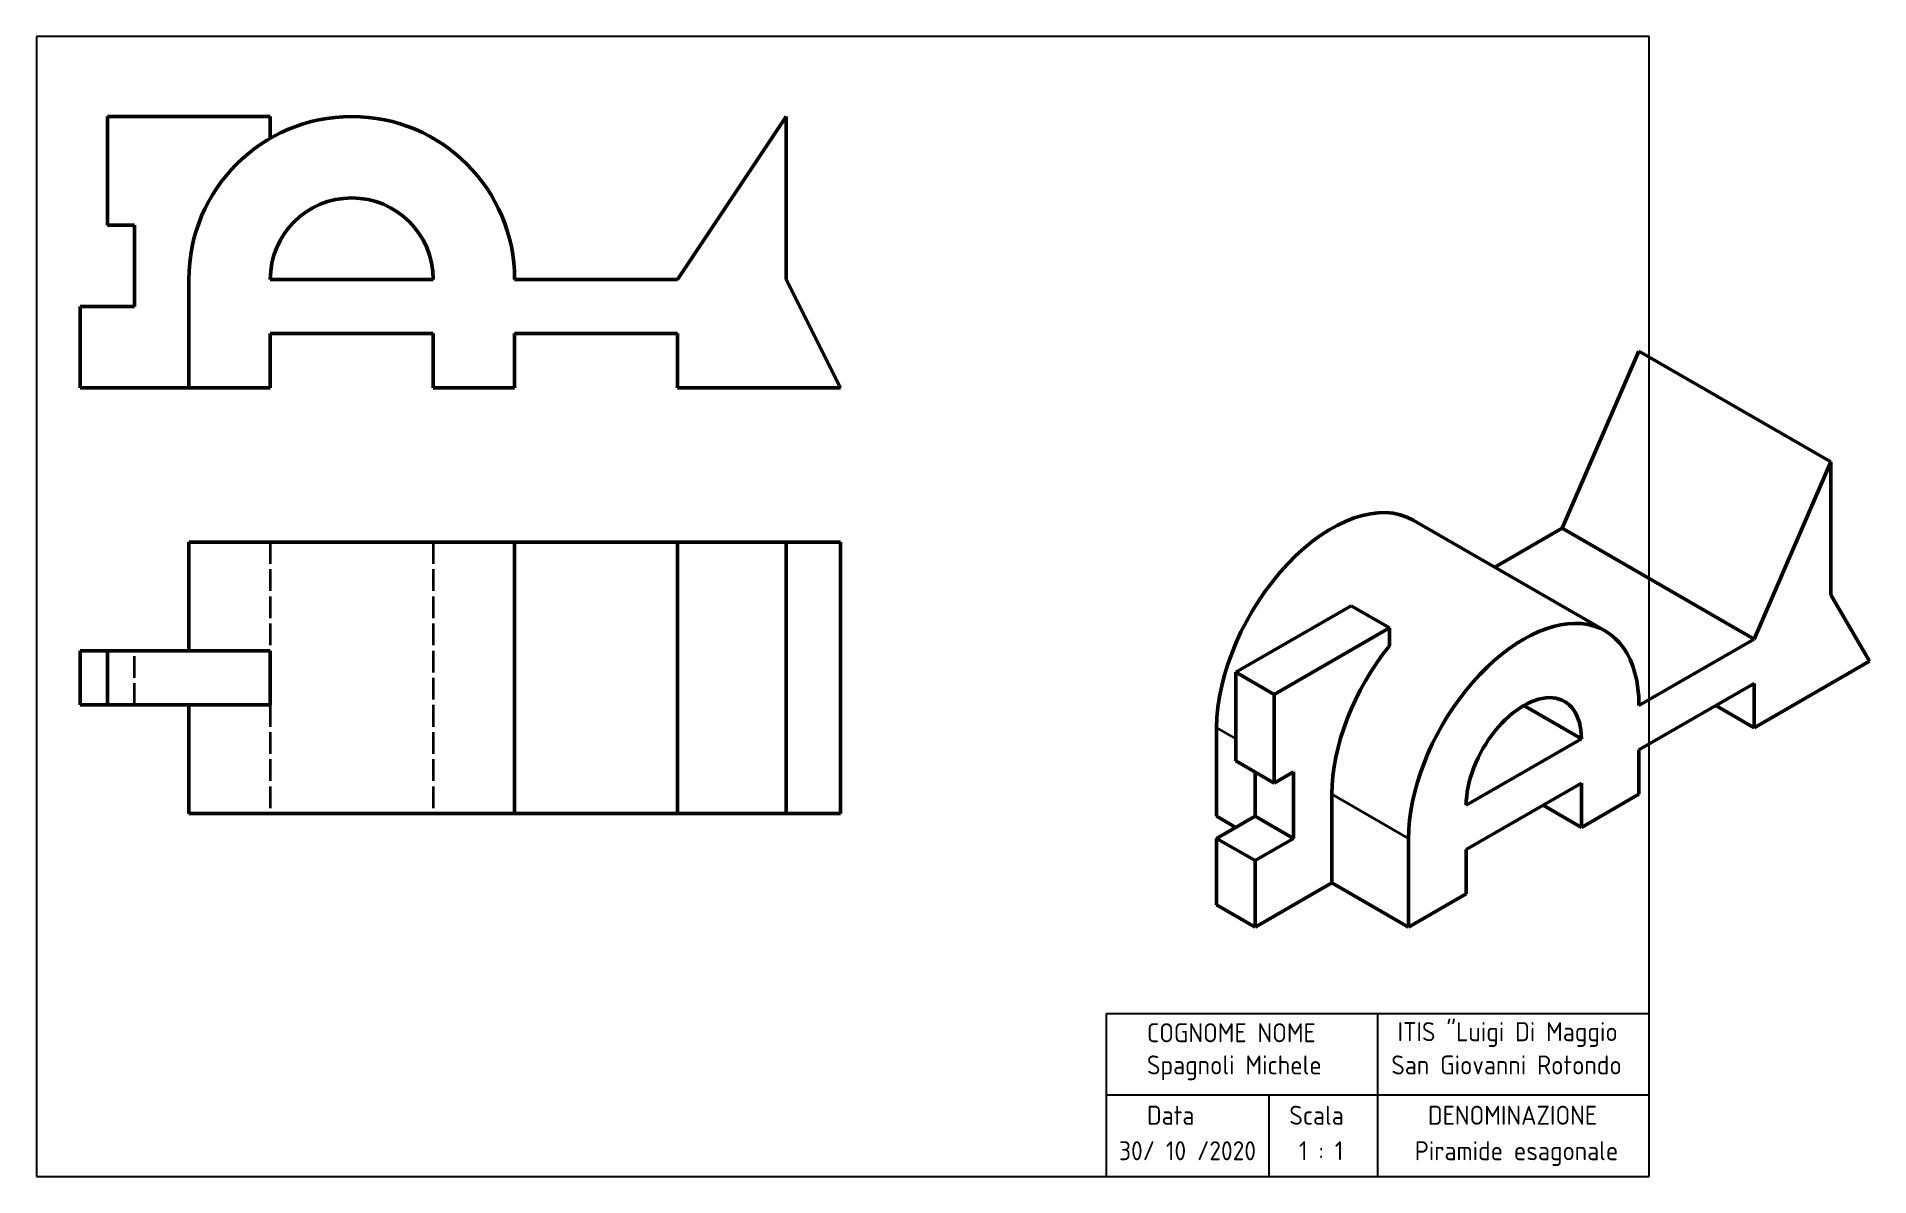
# Model space of a CAD drawing. Header units: millimetres. Extents: x 0 to 338, y 0 to 210.
import ezdxf

# ---------------------------------------------------------------- set-up
doc = ezdxf.new("R2010")
doc.units = ezdxf.units.MM
doc.linetypes.add('DASHED', pattern=[0.2068, 0.1655, -0.0413])
for name, color, linetype, lineweight in [('Nascosta (ISO)', 7, 'DASHED', 35), ('Visibile (ISO)', 7, 'Continuous', 50), ('Visibile sottile (ISO)', 7, 'Continuous', 35)]:
    doc.layers.add(name, color=color, linetype=linetype, lineweight=lineweight)
doc.styles.get("Standard").update_dxf_attribs({"font": 'arial.ttf'})

msp = doc.modelspace()

# ---------------------------------------------------------------- linework, layer by layer
for p, q in [((297, 210), (0, 210)), ((0, 210), (0, 0)), ((297, 0), (297, 210)), ((197, 0), (197, 30)), ((197, 30), (297, 30)), ((247, 0), (247, 30)), ((197, 15), (297, 15)), ((227, 0), (227, 15)), ((0, 0), (297, 0))]:
    msp.add_line(p, q)
at = {"layer": 'Nascosta (ISO)', "ltscale": 24.17795}
for p, q in [((43.03, 116.86), (43.03, 96.86)), ((73.03, 116.86), (73.03, 66.86)), ((18.03, 86.86), (18.03, 96.86)), ((43.03, 86.86), (43.03, 66.86))]:
    msp.add_line(p, q, dxfattribs=at)
at = {"layer": 'Visibile (ISO)'}
for p, q in [((13.03, 195.28), (13.03, 175.28)), ((43.03, 195.28), (13.03, 195.28)), ((43.03, 191.26), (43.03, 195.28)), ((138.03, 195.28), (118.03, 165.28)), ((138.03, 165.28), (138.03, 195.28)), ((13.03, 175.28), (18.03, 175.28)), ((18.03, 175.28), (18.03, 160.28)), ((28.03, 165.28), (28.03, 145.28)), ((73.03, 165.28), (43.03, 165.28)), ((118.03, 165.28), (88.03, 165.28)), ((148.03, 145.28), (138.03, 165.28)), ((8.03, 160.28), (8.03, 145.28)), ((18.03, 160.28), (8.03, 160.28)), ((43.03, 155.28), (73.03, 155.28)), ((43.03, 145.28), (43.03, 155.28)), ((73.03, 155.28), (73.03, 145.28)), ((88.03, 155.28), (118.03, 155.28)), ((88.03, 145.28), (88.03, 155.28)), ((118.03, 155.28), (118.03, 145.28)), ((295.09, 152.07), (280.95, 119.41)), ((295.09, 152.07), (330.45, 131.66)), ((8.03, 145.28), (28.03, 145.28)), ((28.03, 145.28), (43.03, 145.28)), ((73.03, 145.28), (88.03, 145.28)), ((118.03, 145.28), (148.03, 145.28)), ((330.45, 131.66), (316.31, 99)), ((330.45, 107.17), (330.45, 131.66)), ((253.53, 120.9), (288.88, 100.49)), ((280.95, 119.41), (268.53, 112.24)), ((280.95, 119.41), (316.31, 99)), ((28.03, 116.86), (28.03, 96.86)), ((28.03, 116.86), (88.03, 116.86)), ((88.03, 116.86), (88.03, 66.86)), ((118.03, 116.86), (88.03, 116.86)), ((118.03, 116.86), (118.03, 66.86)), ((138.03, 116.86), (118.03, 116.86)), ((138.03, 116.86), (138.03, 66.86)), ((148.03, 116.86), (138.03, 116.86)), ((148.03, 116.86), (148.03, 66.86)), ((220.85, 92.88), (242.06, 105.13)), ((249.13, 101.04), (242.06, 105.13)), ((337.52, 94.92), (330.45, 107.17)), ((249.13, 101.04), (227.92, 88.8)), ((249.13, 97.76), (249.13, 101.04)), ((316.31, 99), (295.09, 86.75)), ((8.03, 96.86), (13.03, 96.86)), ((8.03, 86.86), (8.03, 96.86)), ((13.03, 96.86), (43.03, 96.86)), ((13.03, 86.86), (13.03, 96.86)), ((43.03, 86.86), (43.03, 96.86)), ((316.31, 82.67), (337.52, 94.92)), ((220.85, 76.55), (220.85, 92.88)), ((227.92, 88.8), (220.85, 92.88)), ((227.92, 88.8), (227.92, 72.47)), ((295.09, 78.59), (316.31, 90.84)), ((316.31, 90.84), (316.31, 82.67)), ((13.03, 86.86), (8.03, 86.86)), ((43.03, 86.86), (13.03, 86.86)), ((28.03, 86.86), (28.03, 66.86)), ((273.88, 86.75), (284.49, 80.63)), ((309.24, 86.75), (316.31, 82.67)), ((217.31, 82.67), (217.31, 66.34)), ((284.49, 80.63), (263.27, 68.38)), ((295.09, 70.42), (295.09, 78.59)), ((227.92, 72.47), (220.85, 76.55)), ((224.38, 66.34), (224.38, 74.51)), ((227.92, 72.47), (231.45, 74.51)), ((231.45, 74.51), (231.45, 62.26)), ((263.27, 60.22), (284.49, 72.47)), ((284.49, 72.47), (284.49, 64.3)), ((238.53, 70.42), (238.53, 54.09)), ((277.42, 68.38), (284.49, 64.3)), ((284.49, 64.3), (295.09, 70.42)), ((28.03, 66.86), (88.03, 66.86)), ((118.03, 66.86), (88.03, 66.86)), ((138.03, 66.86), (118.03, 66.86)), ((148.03, 66.86), (138.03, 66.86)), ((217.31, 62.26), (224.38, 66.34)), ((217.31, 66.34), (220.85, 64.3)), ((231.45, 62.26), (224.38, 66.34)), ((217.31, 50.01), (217.31, 62.26)), ((224.38, 58.18), (217.31, 62.26)), ((231.45, 62.26), (224.38, 58.18)), ((252.67, 62.26), (252.67, 45.93)), ((224.38, 58.18), (224.38, 45.93)), ((263.27, 52.05), (263.27, 60.22)), ((224.38, 45.93), (238.53, 54.09)), ((238.53, 54.09), (252.67, 45.93)), ((252.67, 45.93), (263.27, 52.05)), ((224.38, 45.93), (217.31, 50.01))]:
    msp.add_line(p, q, dxfattribs=at)
for radius in [30, 15]:
    msp.add_arc((58.03, 165.28), radius, 0, 180, dxfattribs=at)
for centre, major_axis, start_param, end_param in [((238.53, 94.92), (15, 25.98), 0, 2.356194), ((273.88, 74.51), (15, 25.98), 5.497787, 8.63938), ((259.74, 82.67), (-15, -25.98), 4.45059, 5.497787), ((273.88, 74.51), (7.5, 12.99), 5.497787, 8.63938)]:
    msp.add_ellipse(centre, major_axis=major_axis, ratio=0.57735, start_param=start_param, end_param=end_param, dxfattribs=at)
at = {"layer": 'Visibile sottile (ISO)'}
for p, q in [((217.31, 82.67), (220.85, 80.63)), ((238.53, 70.42), (252.67, 62.26))]:
    msp.add_line(p, q, dxfattribs=at)

# ---------------------------------------------------------------- texts
at = {"char_height": 3.5, "attachment_point": 1}
for s, insert, width in [('{\\Fisocp.shx;COGNOME NOME}', (204.48, 28.21), 40.9996), ('{\\Fisocp.shx;ITIS "Luigi Di Maggio}', (250.62, 28.41), 40.9996), ('{\\Fisocp.shx;Spagnoli Michele}', (204.48, 22.28), 40.9996), ('{\\Fisocp.shx;San Giovanni Rotondo}', (249.49, 22.28), 46.8035), ('{\\Fisocp.shx;Data}', (204.48, 13.01), 40.9996), ('{\\Fisocp.shx;Scala}', (230.71, 13.01), 17.2097), ('{\\Fisocp.shx;DENOMINAZIONE}', (256.23, 13.01), 28.0194), ('{\\Fisocp.shx;30/ 10 /2020}', (199.34, 6.47), 31.032), ('{\\Fisocp.shx;1 : 1}', (232.48, 6.47), 31.032), ('\\pxqc;{\\Fisocp.shx;Piramide esagonale}', (250.38, 6.47), 44.3226)]:
    msp.add_mtext(s, dxfattribs=dict(at, insert=insert, width=width))

doc.saveas('drawing.dxf')
